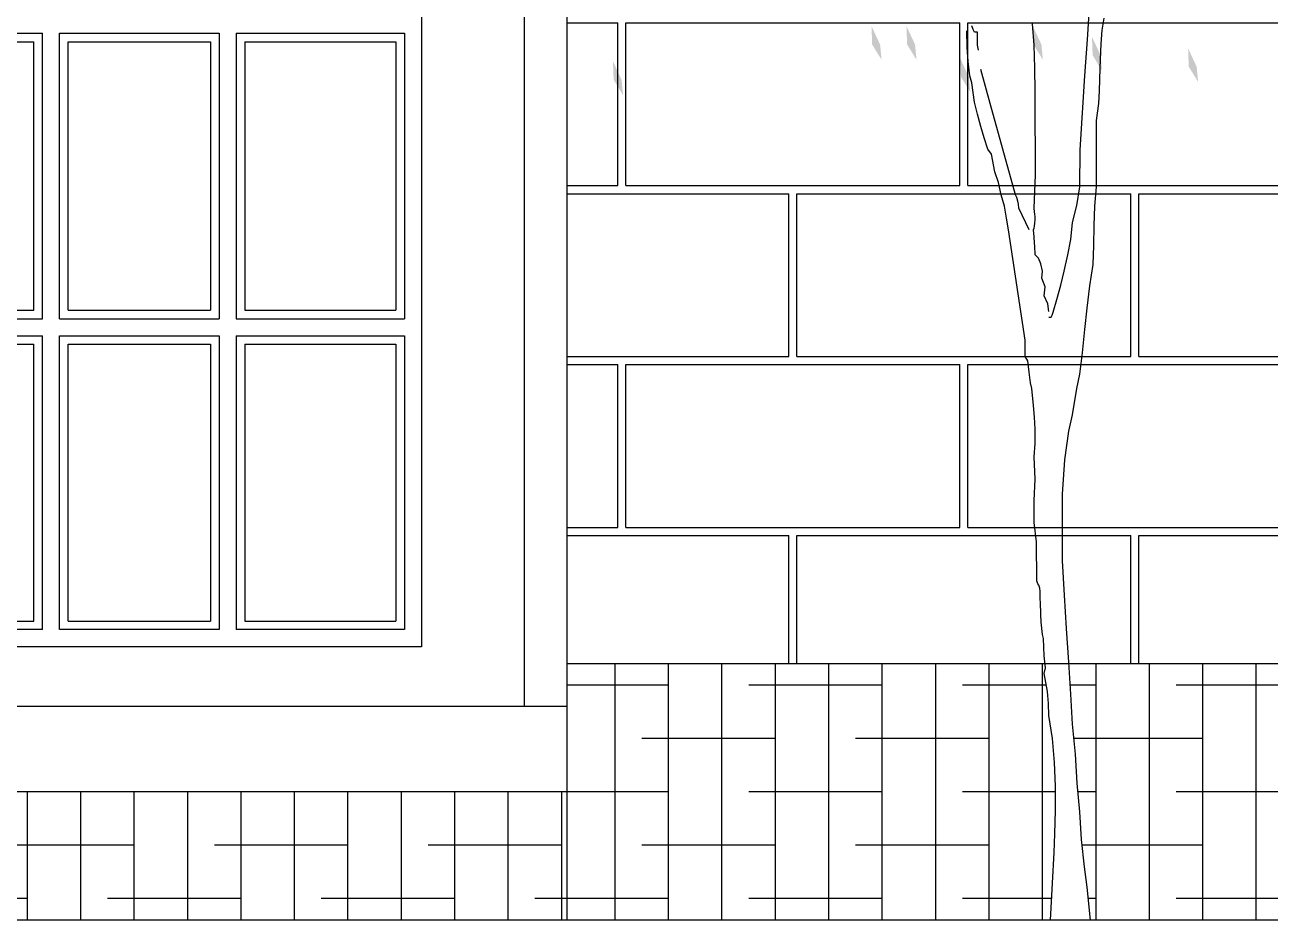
# Model space of a CAD drawing. Header units: inches. Extents: x 2 to 188, y -54 to 24.
# Drawn here: x 6.752 to 8.209, y 20.008 to 21.056 of the extents above; entities that cross this region are included whole.
import ezdxf

# ---------------------------------------------------------------- set-up
doc = ezdxf.new("R2010")
doc.units = ezdxf.units.IN
doc.header["$MEASUREMENT"] = 0
doc.layers.add('artefactos', color=9, linetype='Continuous')
pattern_1 = [(90, (-16.74512, 9.65853), (-0.0625, 1e-17), []), (180, (-16.74512, 9.65853), (-0.125, -0.0625), [0.15625, -0.09375])]

# ---------------------------------------------------------------- blocks, each defined once
blk = doc.blocks.new('pta1')
for p, q in [((154.2732, 156.2022), (154.2732, 154.2022)), ((155.2732, 156.2022), (154.2732, 156.2022)), ((155.2732, 154.2022), (155.2732, 156.2022)), ((154.3232, 156.1522), (154.3232, 154.2022)), ((155.2232, 156.1522), (154.3232, 156.1522)), ((155.2232, 154.2022), (155.2232, 156.1522)), ((154.4432, 156.0822), (154.4432, 154.2722)), ((155.1032, 156.0822), (154.4432, 156.0822)), ((155.1032, 154.2722), (155.1032, 156.0822)), ((154.6599, 156.0622), (154.4632, 156.0622)), ((154.4632, 156.0622), (154.4632, 155.7182)), ((154.4732, 156.0522), (154.4732, 155.7282)), ((154.6499, 156.0522), (154.4732, 156.0522)), ((154.6499, 156.0522), (154.6499, 155.7282)), ((154.6599, 156.0622), (154.6599, 155.7182)), ((154.8665, 156.0622), (154.6799, 156.0622)), ((154.6799, 156.0622), (154.6799, 155.7182)), ((154.8565, 156.0522), (154.6899, 156.0522)), ((154.6899, 156.0522), (154.6899, 155.7282)), ((154.8565, 155.7282), (154.8565, 156.0522)), ((154.8665, 155.7182), (154.8665, 156.0622)), ((154.8865, 155.7182), (154.8865, 156.0622)), ((155.0832, 156.0622), (154.8865, 156.0622)), ((154.8965, 155.7282), (154.8965, 156.0522)), ((155.0732, 156.0522), (154.8965, 156.0522)), ((155.0732, 155.7282), (155.0732, 156.0522)), ((155.0832, 155.7182), (155.0832, 156.0622)), ((154.6599, 155.7182), (154.4632, 155.7182)), ((154.6499, 155.7282), (154.4732, 155.7282)), ((154.8665, 155.7182), (154.6799, 155.7182)), ((154.8565, 155.7282), (154.6899, 155.7282)), ((155.0832, 155.7182), (154.8865, 155.7182)), ((155.0732, 155.7282), (154.8965, 155.7282)), ((154.6599, 155.6982), (154.4632, 155.6982)), ((154.4632, 155.6982), (154.4632, 155.3642)), ((154.6499, 155.6882), (154.4732, 155.6882)), ((154.4732, 155.6882), (154.4732, 155.3742)), ((154.6499, 155.6882), (154.6499, 155.3742)), ((154.6599, 155.6982), (154.6599, 155.3642)), ((154.6799, 155.6982), (154.6799, 155.3642)), ((154.8665, 155.6982), (154.6799, 155.6982)), ((154.6899, 155.6882), (154.6899, 155.3742)), ((154.8565, 155.6882), (154.6899, 155.6882)), ((154.8565, 155.3742), (154.8565, 155.6882)), ((154.8665, 155.3642), (154.8665, 155.6982)), ((154.8865, 155.3642), (154.8865, 155.6982)), ((155.0832, 155.6982), (154.8865, 155.6982)), ((155.0732, 155.6882), (154.8965, 155.6882)), ((154.8965, 155.3742), (154.8965, 155.6882)), ((155.0732, 155.3742), (155.0732, 155.6882)), ((155.0832, 155.3642), (155.0832, 155.6982)), ((154.6499, 155.3742), (154.4732, 155.3742)), ((154.8565, 155.3742), (154.6899, 155.3742)), ((155.0732, 155.3742), (154.8965, 155.3742)), ((154.6599, 155.3642), (154.4632, 155.3642)), ((154.8665, 155.3642), (154.6799, 155.3642)), ((155.0832, 155.3642), (154.8865, 155.3642)), ((154.4632, 155.3442), (154.4632, 155.0102)), ((154.6599, 155.3442), (154.4632, 155.3442)), ((154.6599, 155.3442), (154.6599, 155.0102)), ((154.8665, 155.3442), (154.6799, 155.3442)), ((154.6799, 155.3442), (154.6799, 155.0102)), ((154.8665, 155.0102), (154.8665, 155.3442)), ((154.8865, 155.0102), (154.8865, 155.3442)), ((155.0832, 155.3442), (154.8865, 155.3442)), ((155.0832, 155.0102), (155.0832, 155.3442)), ((154.6499, 155.3342), (154.4732, 155.3342)), ((154.4732, 155.3342), (154.4732, 155.0202)), ((154.6499, 155.3342), (154.6499, 155.0202)), ((154.6899, 155.3342), (154.6899, 155.0202)), ((154.8565, 155.3342), (154.6899, 155.3342)), ((154.8565, 155.0202), (154.8565, 155.3342)), ((155.0732, 155.3342), (154.8965, 155.3342)), ((154.8965, 155.0202), (154.8965, 155.3342)), ((155.0732, 155.0202), (155.0732, 155.3342)), ((155.1532, 155.0522), (155.1582, 154.8522)), ((155.1732, 155.0522), (155.1682, 154.8522)), ((154.6499, 155.0202), (154.4732, 155.0202)), ((154.8565, 155.0202), (154.6899, 155.0202)), ((155.0732, 155.0202), (154.8965, 155.0202)), ((154.6599, 155.0102), (154.4632, 155.0102)), ((154.6499, 155.0102), (154.4732, 155.0102)), ((154.8665, 155.0102), (154.6799, 155.0102)), ((154.8565, 155.0102), (154.6899, 155.0102)), ((155.0832, 155.0102), (154.8865, 155.0102)), ((155.0732, 155.0102), (154.8965, 155.0102)), ((154.6599, 154.9902), (154.4632, 154.9902)), ((154.4632, 154.9902), (154.4632, 154.6562)), ((154.6599, 154.9902), (154.6599, 154.6562)), ((154.8665, 154.9902), (154.6799, 154.9902)), ((154.6799, 154.9902), (154.6799, 154.6562)), ((154.8665, 154.6562), (154.8665, 154.9902)), ((154.8865, 154.6562), (154.8865, 154.9902)), ((155.0832, 154.9902), (154.8865, 154.9902)), ((155.0832, 154.6562), (155.0832, 154.9902)), ((154.6499, 154.9802), (154.4732, 154.9802)), ((154.4732, 154.9802), (154.4732, 154.6662)), ((154.6499, 154.9802), (154.6499, 154.6662)), ((154.6899, 154.9802), (154.6899, 154.6662)), ((154.8565, 154.9802), (154.6899, 154.9802)), ((154.8565, 154.6662), (154.8565, 154.9802)), ((155.0732, 154.9802), (154.8965, 154.9802)), ((154.8965, 154.6662), (154.8965, 154.9802)), ((155.0732, 154.6662), (155.0732, 154.9802)), ((154.6499, 154.6662), (154.4732, 154.6662)), ((154.8565, 154.6662), (154.6899, 154.6662)), ((155.0732, 154.6662), (154.8965, 154.6662)), ((154.6599, 154.6562), (154.4632, 154.6562)), ((154.8665, 154.6562), (154.6799, 154.6562)), ((155.0832, 154.6562), (154.8865, 154.6562)), ((154.4632, 154.6362), (154.4632, 154.2922)), ((154.6599, 154.6362), (154.4632, 154.6362)), ((154.6499, 154.6262), (154.4732, 154.6262)), ((154.4732, 154.6262), (154.4732, 154.3022)), ((154.6499, 154.6262), (154.6499, 154.3022)), ((154.6599, 154.6362), (154.6599, 154.2922)), ((154.6799, 154.6362), (154.6799, 154.2922)), ((154.8665, 154.6362), (154.6799, 154.6362)), ((154.6899, 154.6262), (154.6899, 154.3022)), ((154.8565, 154.6262), (154.6899, 154.6262)), ((154.8565, 154.3022), (154.8565, 154.6262)), ((154.8665, 154.2922), (154.8665, 154.6362)), ((154.8865, 154.2922), (154.8865, 154.6362)), ((155.0832, 154.6362), (154.8865, 154.6362)), ((155.0732, 154.6262), (154.8965, 154.6262)), ((154.8965, 154.3022), (154.8965, 154.6262)), ((155.0732, 154.3022), (155.0732, 154.6262)), ((155.0832, 154.2922), (155.0832, 154.6362)), ((154.6499, 154.3022), (154.4732, 154.3022)), ((154.8565, 154.3022), (154.6899, 154.3022)), ((155.0732, 154.3022), (154.8965, 154.3022)), ((154.4632, 154.2922), (154.6599, 154.2922)), ((154.6799, 154.2922), (154.8665, 154.2922)), ((154.8865, 154.2922), (155.0832, 154.2922)), ((154.4432, 154.2722), (155.1032, 154.2722)), ((154.2732, 154.2022), (154.3232, 154.2022)), ((154.3232, 154.2022), (155.2232, 154.2022)), ((155.2232, 154.2022), (155.2732, 154.2022))]:
    blk.add_line(p, q)
for centre, radius, start, end in [((155.1632, 155.0522), 0.04, 283.0408, 256.9592), ((155.1632, 155.0522), 0.03, 288.0328, 251.9672), ((155.1632, 155.0522), 0.01, 0, 180), ((155.1632, 154.8522), 0.02, 105.905, 74.095), ((155.1632, 154.8522), 0.005, 180, 0)]:
    blk.add_arc(centre, radius, start, end)
blk = doc.blocks.new('A$C79850DA7')
at = {"layer": 'artefactos', "color": 8, "linetype": 'Continuous', "transparency": 33554636}
for p, q in [((2.1907, 3.1487), (2.1822, 3.2812)), ((2.1373, 3.1818), (2.1304, 3.2251)), ((2.381, 3.1283), (2.3861, 3.2045)), ((2.1416, 3.1332), (2.1373, 3.1818)), ((2.5831, 3.1742), (2.5933, 3.1742)), ((2.5831, 3.1436), (2.5831, 3.1742)), ((2.5933, 3.1742), (2.5984, 3.1844)), ((2.5984, 3.1844), (2.6035, 3.1969)), ((2.6204, 3.1207), (2.6213, 3.179)), ((2.144, 3.0774), (2.1416, 3.1332)), ((2.1993, 3.0188), (2.1907, 3.1487)), ((2.3785, 3.0468), (2.381, 3.1283)), ((2.5798, 3.1105), (2.5831, 3.1281)), ((2.5831, 3.1281), (2.5831, 3.1436)), ((2.6171, 3.0697), (2.6204, 3.1207)), ((2.145, 3.0443), (2.144, 3.0774)), ((2.6111, 3.0188), (2.6171, 3.0697)), ((2.1467, 2.9653), (2.145, 3.0443)), ((2.3768, 2.9625), (2.3785, 3.0468)), ((2.5382, 2.9195), (2.5712, 3.0415)), ((2.2086, 2.8863), (2.1993, 3.0188)), ((2.5941, 2.9246), (2.6035, 2.9933)), ((2.6035, 2.9933), (2.6111, 3.0188)), ((2.1492, 2.9195), (2.1467, 2.9653)), ((2.3776, 2.8558), (2.3768, 2.9625)), ((2.1585, 2.8583), (2.1492, 2.9195)), ((2.4472, 2.5934), (2.5382, 2.9195)), ((2.5831, 2.8812), (2.5941, 2.9246)), ((2.1585, 2.7997), (2.1585, 2.8583)), ((2.2162, 2.7539), (2.2086, 2.8863)), ((2.3759, 2.7513), (2.3776, 2.8558)), ((2.5712, 2.8379), (2.5831, 2.8812)), ((2.5593, 2.7972), (2.5712, 2.8379)), ((2.1585, 2.7386), (2.1585, 2.7997)), ((2.5466, 2.7564), (2.5593, 2.7972)), ((2.1585, 2.6775), (2.1585, 2.7386)), ((2.218, 2.6212), (2.2162, 2.7539)), ((2.3759, 2.6647), (2.3759, 2.7513)), ((2.5211, 2.6749), (2.533, 2.7386)), ((2.533, 2.7386), (2.5466, 2.7564)), ((2.1585, 2.6212), (2.1585, 2.6775)), ((2.5076, 2.6367), (2.5211, 2.6749)), ((2.381, 2.545), (2.3759, 2.6647)), ((2.4982, 2.5934), (2.5076, 2.6367)), ((2.1636, 2.5526), (2.1585, 2.6212)), ((2.2281, 2.5552), (2.218, 2.6212)), ((2.4396, 2.5705), (2.443, 2.583)), ((2.443, 2.583), (2.4472, 2.5934)), ((2.4871, 2.5526), (2.4982, 2.5934)), ((2.1662, 2.4839), (2.1636, 2.5526)), ((2.2434, 2.4941), (2.2281, 2.5552)), ((2.3793, 2.5323), (2.381, 2.545)), ((2.398, 2.4683), (2.4353, 2.545)), ((2.4353, 2.545), (2.437, 2.5603)), ((2.437, 2.5603), (2.4396, 2.5705)), ((2.4794, 2.5093), (2.4871, 2.5526)), ((2.2493, 2.4329), (2.2434, 2.4941)), ((2.3768, 2.5042), (2.3776, 2.5144)), ((2.3785, 2.4915), (2.3768, 2.5042)), ((2.3776, 2.5144), (2.3785, 2.5246)), ((2.3785, 2.5246), (2.3793, 2.5323)), ((2.3793, 2.4813), (2.3785, 2.4915)), ((2.4719, 2.4683), (2.4794, 2.5093)), ((2.167, 2.4125), (2.1662, 2.4839)), ((2.381, 2.4737), (2.3793, 2.4813)), ((2.3802, 2.4431), (2.3827, 2.4683)), ((2.3827, 2.4683), (2.381, 2.4737)), ((2.4133, 2.0738), (2.4719, 2.4683)), ((2.1704, 2.3435), (2.167, 2.4125)), ((2.2604, 2.3792), (2.2493, 2.4329)), ((2.3768, 2.3792), (2.3785, 2.41)), ((2.3785, 2.41), (2.3793, 2.4202)), ((2.3793, 2.4202), (2.3802, 2.4431)), ((2.2732, 2.3208), (2.2604, 2.3792)), ((2.3572, 2.3463), (2.3657, 2.3664)), ((2.3657, 2.3664), (2.3768, 2.3792)), ((2.1822, 2.2673), (2.1704, 2.3435)), ((2.2859, 2.2699), (2.2732, 2.3208)), ((2.3513, 2.3208), (2.3572, 2.3463)), ((2.353, 2.2951), (2.3513, 2.3208)), ((2.2995, 2.219), (2.2859, 2.2699)), ((2.3411, 2.2645), (2.353, 2.2951)), ((2.1908, 2.1884), (2.1822, 2.2673)), ((2.3318, 2.2037), (2.3445, 2.2317)), ((2.3445, 2.2317), (2.3411, 2.2645)), ((2.1993, 2.1117), (2.1908, 2.1884)), ((2.3131, 2.1731), (2.2995, 2.219)), ((2.3284, 2.1756), (2.3318, 2.2037)), ((2.3165, 2.1629), (2.3131, 2.1731)), ((2.3199, 2.1553), (2.3165, 2.1629)), ((2.3199, 2.1553), (2.3199, 2.1553)), ((2.3284, 2.1553), (2.3199, 2.1553)), ((2.2078, 2.0279), (2.1993, 2.1117)), ((2.4133, 2.0661), (2.4133, 2.0738)), ((2.4133, 2.061), (2.4133, 2.0661)), ((2.4133, 2.0534), (2.4133, 2.061)), ((2.4133, 2.0483), (2.4133, 2.0534)), ((2.4133, 2.0355), (2.4133, 2.0483)), ((2.2171, 1.9515), (2.2078, 2.0279)), ((2.4031, 1.9999), (2.4133, 2.0152)), ((2.4133, 2.0279), (2.4133, 2.0355)), ((2.4133, 2.0152), (2.4133, 2.0279)), ((2.3937, 1.9209), (2.3988, 1.9591)), ((2.3988, 1.9591), (2.4031, 1.9999)), ((2.2282, 1.9005), (2.2171, 1.9515)), ((2.3886, 1.9005), (2.3937, 1.9209)), ((2.2434, 1.8063), (2.2282, 1.9005)), ((2.3827, 1.8394), (2.3886, 1.9005)), ((2.3793, 1.7986), (2.3827, 1.8394)), ((2.257, 1.7477), (2.2434, 1.8063)), ((2.3768, 1.7551), (2.3793, 1.7986)), ((2.2706, 1.6458), (2.257, 1.7477)), ((2.3776, 1.7044), (2.3768, 1.7551)), ((2.381, 1.656), (2.3776, 1.7044)), ((2.3776, 1.577), (2.381, 1.656)), ((2.279, 1.5235), (2.2706, 1.6458)), ((2.3802, 1.5004), (2.3776, 1.577)), ((2.28, 1.4038), (2.279, 1.5235)), ((2.3802, 1.4216), (2.3802, 1.5004)), ((2.279, 1.2841), (2.28, 1.4038)), ((2.3725, 1.3529), (2.3802, 1.4216)), ((2.3708, 1.2128), (2.3725, 1.3529)), ((2.2723, 1.1618), (2.279, 1.2841)), ((2.364, 1.1972), (2.3674, 1.2026)), ((2.3674, 1.2026), (2.3708, 1.2128)), ((2.2647, 1.0421), (2.2723, 1.1618)), ((2.3598, 1.1746), (2.3606, 1.1873)), ((2.3598, 1.1465), (2.3598, 1.1746)), ((2.3606, 1.1873), (2.364, 1.1972)), ((2.3564, 1.093), (2.3581, 1.1363)), ((2.3581, 1.1363), (2.3598, 1.1465)), ((2.3555, 1.0648), (2.3564, 1.093)), ((2.257, 0.9224), (2.2647, 1.0421)), ((2.3513, 1.0217), (2.3555, 1.0648)), ((2.3444, 0.945), (2.347, 1.0064)), ((2.347, 1.0064), (2.3513, 1.0217)), ((2.3402, 0.902), (2.3444, 0.945)), ((2.2493, 0.8077), (2.257, 0.9224)), ((2.3445, 0.8816), (2.3402, 0.902)), ((2.3326, 0.8179), (2.3445, 0.8816)), ((2.2434, 0.7008), (2.2493, 0.8077)), ((2.3292, 0.7746), (2.3326, 0.8179)), ((2.3284, 0.7313), (2.3292, 0.7746)), ((2.3148, 0.6496), (2.3284, 0.7313)), ((2.2333, 0.5938), (2.2434, 0.7008)), ((2.308, 0.5632), (2.3148, 0.6496)), ((2.2265, 0.4893), (2.2333, 0.5938)), ((2.3046, 0.4791), (2.308, 0.5632)), ((2.218, 0.3874), (2.2265, 0.4893)), ((2.3046, 0.3925), (2.3046, 0.4791)), ((2.2111, 0.2881), (2.218, 0.3874)), ((2.3063, 0.3082), (2.3046, 0.3925)), ((2.201, 0.191), (2.2111, 0.2881)), ((2.3097, 0.2422), (2.3063, 0.3082)), ((2.3147, 0.1327), (2.3097, 0.2422)), ((2.1908, 0.1174), (2.201, 0.191)), ((2.1798, 0), (2.1908, 0.1174)), ((2.3226, 0), (2.3147, 0.1327))]:
    blk.add_line(p, q, dxfattribs=at)
at = {"layer": 'artefactos', "color": 8, "transparency": 33554636}
for points in [[(2.3855, 3.1962), (2.3547, 3.1304), (2.3831, 3.1304), (2.3495, 3.0759)], [(2.837, 3.1962), (2.8062, 3.1304), (2.8346, 3.1304), (2.801, 3.0759)], [(2.9619, 3.1962), (2.9311, 3.1304), (2.9595, 3.1304), (2.9259, 3.0759)], [(1.8308, 3.1169), (1.8, 3.0512), (1.8284, 3.0512), (1.7948, 2.9966)], [(2.1742, 3.1578), (2.1434, 3.092), (2.1718, 3.092), (2.1382, 3.0375)], [(2.6449, 3.081), (2.6141, 3.0152), (2.6425, 3.0152), (2.6089, 2.9606)], [(3.8856, 3.0701), (3.8548, 3.0043), (3.8831, 3.0043), (3.8495, 2.9497)]]:
    blk.add_solid(points, dxfattribs=at)

msp = doc.modelspace()

# ---------------------------------------------------------------- hatches: boundary and pattern name
h = msp.add_hatch()
h.set_pattern_fill('AR-B816C', color=1, scale=0.025)
h.set_pattern_definition([(0, (-16.74512, 9.65853), (0.2, 0.2), [0.390625, -0.009375]), (0, (-16.94512, 9.6679), (0.2, 0.2), [0.390625, -0.009375]), (90, (-16.74512, 9.65853), (-0.2, 0.2), [-0.209375, 0.190625]), (90, (-16.7545, 9.65853), (-0.2, 0.2), [-0.209375, 0.190625])])
h.paths.add_polyline_path([(11.236, 20.3084), (7.386, 20.3084), (7.386, 22.2584), (7.386, 23.2084), (11.236, 23.2084)])
h.paths.add_polyline_path([(10.186, 22.4084), (8.586, 22.4084), (8.586, 20.9084), (10.186, 20.9084)], flags=16)
h.paths.add_polyline_path([(10.086, 22.3084), (8.686, 22.3084), (8.686, 21.0084), (10.086, 21.0084)], flags=0)
at = {"transparency": 33554636}
h = msp.add_hatch(dxfattribs=at)
h.set_pattern_fill('ANSI38', color=1, scale=0.5, angle=45)
h.set_pattern_definition(pattern_1)
h.paths.add_polyline_path([(6.236, 20.0084), (7.386, 20.0084), (7.386, 20.1584), (6.386, 20.1584), (6.386, 22.2584), (7.386, 22.2584), (7.386, 22.4584), (7.3485, 22.4584), (7.3485, 22.5084), (6.4368, 22.5084), (6.4368, 22.4584), (6.3993, 22.4584), (6.3993, 22.5084), (6.236, 22.5084)])
h = msp.add_hatch()
h.set_pattern_fill('ANSI38', color=1, scale=0.5, angle=45)
h.set_pattern_definition(pattern_1)
h.paths.add_polyline_path([(7.9983, 20.0084), (7.9947, 20.0469), (7.9914, 20.071), (7.9881, 20.1027), (7.9858, 20.1353), (7.983, 20.1686), (7.9808, 20.2028), (7.9775, 20.2378), (7.9756, 20.2729), (7.9732, 20.3084), (11.236, 20.3084), (11.236, 20.0084)])
h.paths.add_polyline_path([(7.9423, 20.3084), (7.9483, 20.2762), (7.9494, 20.262), (7.9497, 20.2478), (7.9541, 20.2211), (7.9564, 20.1928), (7.9575, 20.1653), (7.9575, 20.1369), (7.9569, 20.1093), (7.9558, 20.0877), (7.9542, 20.0519), (7.9516, 20.0084), (7.386, 20.0084), (7.386, 20.3084)])
h.paths.add_polyline_path([(3.736, 20.0084), (3.736, 20.3084), (5.8229, 20.3084), (5.8289, 20.2762), (5.8301, 20.262), (5.8303, 20.2478), (5.8348, 20.2211), (5.837, 20.1928), (5.8381, 20.1653), (5.8381, 20.1369), (5.8376, 20.1093), (5.8365, 20.0877), (5.8348, 20.0519), (5.8322, 20.0084)])
h.paths.add_polyline_path([(6.236, 20.0084), (5.879, 20.0084), (5.8754, 20.0469), (5.872, 20.071), (5.8687, 20.1027), (5.8665, 20.1353), (5.8637, 20.1686), (5.8615, 20.2028), (5.8581, 20.2378), (5.8562, 20.2729), (5.8538, 20.3084), (6.236, 20.3084)])

# ---------------------------------------------------------------- linework, layer by layer
at = {"color": 5}
msp.add_line((7.386, 23.2084), (7.386, 20.0084), dxfattribs=at)
at = {"color": 2}
msp.add_line((11.236, 20.3084), (7.386, 20.3084), dxfattribs=at)
at = {"color": 4}
msp.add_line((7.386, 20.1584), (6.386, 20.1584), dxfattribs=at)
at = {"color": 6}
msp.add_line((13.3766, 20.0084), (2.4439, 20.0084), dxfattribs=at)

# ---------------------------------------------------------------- block references
at = {"layer": 'artefactos', "xscale": -0.3273856185017764, "yscale": 0.3273856185017764, "zscale": 0.3273856185017764}
msp.add_blockref('A$C79850DA7', (8.712, 20.0084), dxfattribs=at)
at = {"layer": 'artefactos', "xscale": -1}
msp.add_blockref('pta1', (161.6592, -133.9438), dxfattribs=at)

doc.saveas('drawing.dxf')
